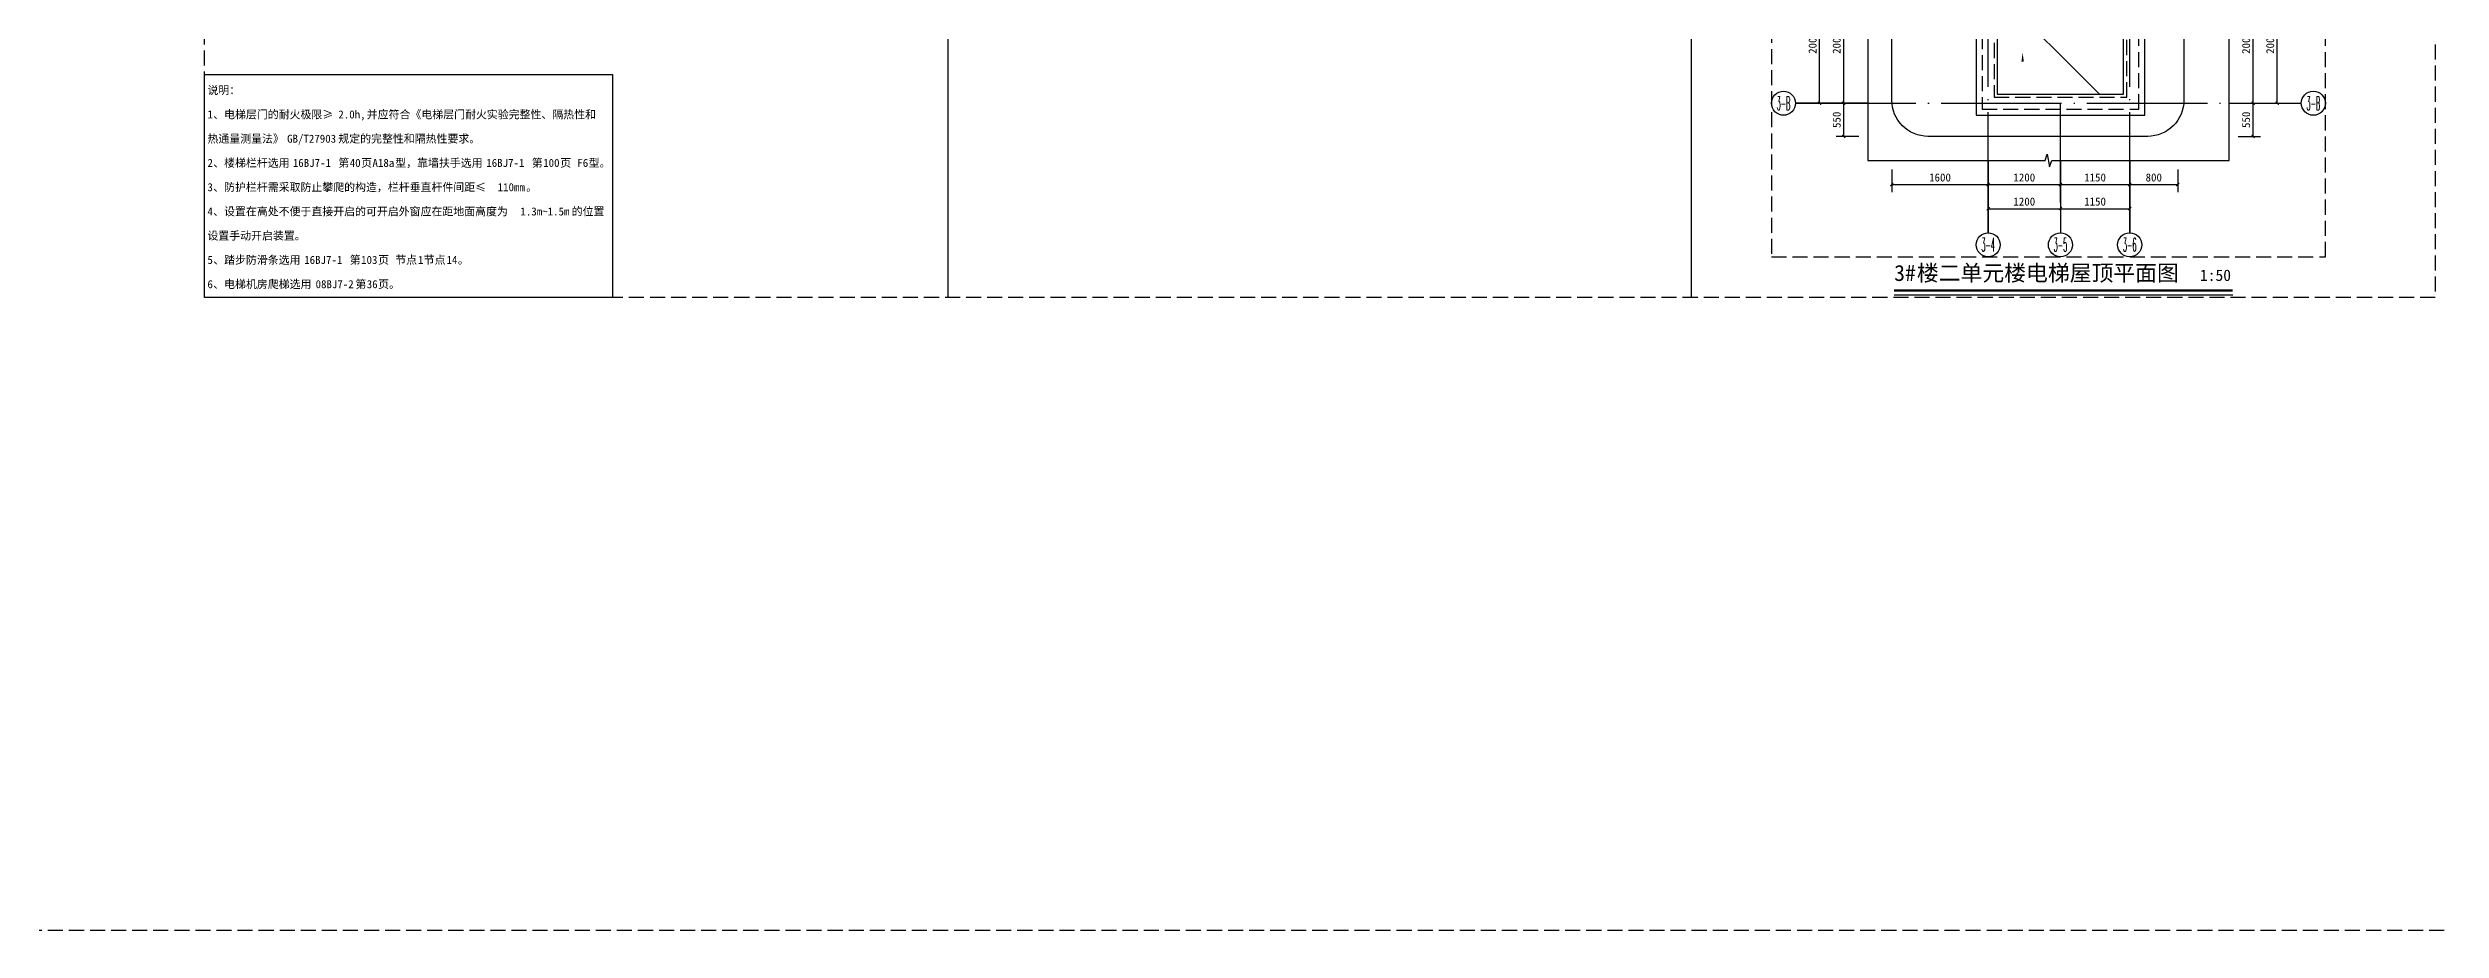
# Model space of a CAD drawing. Extents: x -10817 to 167545, y 26551 to 157048.
# Drawn here: x 60700 to 100448, y 26551 to 41195 of the extents above; entities that cross this region are included whole.
import ezdxf
from ezdxf.enums import TextEntityAlignment as Align
from ezdxf.xclip import XClip

# ---------------------------------------------------------------- set-up
doc = ezdxf.new("R2010")
doc.units = 0
doc.header["$LTSCALE"] = 1000
doc.header["$MEASUREMENT"] = 0
doc.header["$XCLIPFRAME"] = 0
for name, pattern in [('3#楼屋顶平面$0$DASH', [0.35, 0.25, -0.1]), ('DASH', [0.35, 0.25, -0.1]), ('DOTE', [2.42, 2, -0.2, 0.02, -0.2])]:
    doc.linetypes.add(name, pattern=pattern)
doc.layers.get('Defpoints').update_dxf_attribs({"color": 30, "linetype": 'DASH'})
for name, color, linetype in [('3#楼屋顶平面$0$A-00-HX-113-wall-01Y$0$HRAL', 31, 'Continuous'), ('3#楼屋顶平面$0$A-DRAN', 243, 'Continuous'), ('3#楼屋顶平面$0$A-DRAN-SYMB', 243, 'Continuous'), ('3#楼屋顶平面$0$A-ROOF', 241, 'Continuous'), ('A-ANNO-AXIS-CIRC', 3, 'Continuous'), ('A-ANNO-AXIS-TEXT', 7, 'Continuous'), ('A-ANNO-DIMS', 3, 'Continuous'), ('A-ANNO-DOTE', 10, 'DOTE'), ('A-ANNO-SYMB', 3, 'Continuous'), ('A-ANNO-TEXT', 7, 'Continuous'), ('A-DRAN', 243, 'Continuous'), ('AXIS_TEXT', 7, 'Continuous'), ('图纸说明$0$A-ANNO-TEXT', 255, 'Continuous')]:
    doc.layers.add(name, color=color, linetype=linetype)
doc.styles.add('_TCH_AXIS', font='COMPLEX', dxfattribs={"bigfont": 'GBCBIG'})
doc.styles.add('_TCH_DIM_T3', font='')
doc.styles.add('COMPLEX', font='COMPLEX')
doc.styles.get("Standard").update_dxf_attribs({"font": ''})
doc.styles.add('图纸说明$0$Standard', font='')
doc.styles.get('_TCH_DIM_T3').set_extended_font_data('SimSun')
doc.styles.get('Standard').set_extended_font_data('SimSun')
doc.styles.get('图纸说明$0$Standard').set_extended_font_data('SimSun')
doc.dimstyles.new('_TCH_ARCH&&50', dxfattribs={"dimtxt": 132.911392, "dimasz": 50, "dimexe": 125, "dimexo": 150, "dimgap": 50, "dimtad": 1, "dimdec": 0, "dimzin": 0, "dimdsep": 46, "dimtxsty": '_TCH_DIM_T3', "dimblk": 'ARCHTICK', "dimcen": 0.09, "dimclrt": 7, "dimazin": 2, "dimtfac": 1, "dimtdec": 0, "dimtix": 1, "dimtmove": 2, "dimatfit": 3, "dimfxl": 50, "dimtolj": 1, "dimtzin": 0, "dimarcsym": 0})

# ---------------------------------------------------------------- blocks, each defined once
blk = doc.blocks.new('3#楼屋顶平面$0$$1$1#_arcd-2~9F$0$03_2#_arcd$0$04_F01_arcd$0$asdfded')
at = {"layer": '3#楼屋顶平面$0$A-DRAN-SYMB'}
for points in [[(-29342, 118921), (-29258, 118921)], [(-29300, 118966), (-29300, 118876)]]:
    blk.add_lwpolyline(points, dxfattribs=at)
for radius in [30, 18]:
    blk.add_circle((-29300, 118921), radius, dxfattribs=at)
blk = doc.blocks.new('3#楼屋顶平面')
at = {"layer": '3#楼屋顶平面$0$A-00-HX-113-wall-01Y$0$HRAL'}
for points in [[(-11300, 950), (-11300, -4250, 0.414214), (-10700, -4850), (10150, -4850), (10150, -3500), (-10100, -3500), (-10100, 950)], [(10751, -3500), (31000, -3500), (31000, 950), (32200, 950), (32200, -4250, -0.414214), (31600, -4850), (10751, -4850)]]:
    blk.add_lwpolyline(points, format="xyb", close=True, dxfattribs=at)
at = {"layer": '3#楼屋顶平面$0$A-DRAN'}
for points in [[(-449, 7450), (-1599, 6300), (901, 3800), (-1049, 1850), (651, 150)], [(21350, 7450), (22500, 6300), (20000, 3800), (21950, 1850), (20250, 150)], [(901, 3800), (-1599, 3800)], [(20000, 3800), (22500, 3800)]]:
    blk.add_lwpolyline(points, dxfattribs=at)
at = {"layer": '3#楼屋顶平面$0$A-DRAN-SYMB', "linetype": '3#楼屋顶平面$0$DASH', "ltscale": 0.3}
for p, q in [((-2169, 6370), (-2259, 6460)), ((-1959, 6370), (-2169, 6370)), ((-2169, 6370), (-2169, 6230)), ((22860, 6370), (23070, 6370)), ((23070, 6370), (23160, 6460)), ((23070, 6370), (23070, 6230)), ((-2169, 6230), (-2259, 6140)), ((-1959, 6230), (-2169, 6230)), ((22860, 6230), (23070, 6230)), ((23070, 6230), (23160, 6140)), ((-1619, 1920), (-1709, 2010)), ((22520, 1920), (22610, 2010)), ((-1619, 1780), (-1709, 1690)), ((-1409, 1920), (-1619, 1920)), ((-1619, 1920), (-1619, 1780)), ((-1409, 1780), (-1619, 1780)), ((22310, 1920), (22520, 1920)), ((22310, 1780), (22520, 1780)), ((22520, 1920), (22520, 1780)), ((22520, 1780), (22610, 1690))]:
    blk.add_line(p, q, dxfattribs=at)
at = {"layer": '3#楼屋顶平面$0$A-DRAN-SYMB', "linetype": '3#楼屋顶平面$0$DASH'}
for p, q in [((-1610, 6528), (-1949, 6365)), ((22511, 6528), (22850, 6365)), ((-1610, 6072), (-1949, 6235)), ((22511, 6072), (22850, 6235)), ((-1060, 2078), (-1399, 1915)), ((21961, 2078), (22300, 1915)), ((-1060, 1622), (-1399, 1785)), ((21961, 1622), (22300, 1785))]:
    blk.add_line(p, q, dxfattribs=at)
at = {"layer": '3#楼屋顶平面$0$A-DRAN-SYMB', "linetype": '3#楼屋顶平面$0$DASH', "ltscale": 0.3}
for points in [[(-2269, 6470), (-2269, 6130), (-1949, 6130), (-1949, 6470)], [(-2259, 6460), (-2259, 6140), (-1959, 6140), (-1959, 6460)], [(23170, 6470), (23170, 6130), (22850, 6130), (22850, 6470)], [(23160, 6460), (23160, 6140), (22860, 6140), (22860, 6460)], [(-1719, 2020), (-1719, 1680), (-1399, 1680), (-1399, 2020)], [(-1709, 2010), (-1709, 1690), (-1409, 1690), (-1409, 2010)], [(22620, 2020), (22620, 1680), (22300, 1680), (22300, 2020)], [(22610, 2010), (22610, 1690), (22310, 1690), (22310, 2010)]]:
    blk.add_lwpolyline(points, close=True, dxfattribs=at)
at = {"layer": '3#楼屋顶平面$0$A-ROOF'}
for points in [[(1450, -550), (-2200, -550, -0.414214), (-2800, 50), (-2800, 8450, -0.414214), (-2200, 9050), (2400, 9050), (2400, 7300), (2050, 7300), (2050, 50, -0.414214)], [(19450, -550), (23100, -550, 0.414214), (23700, 50), (23700, 8450, 0.414214), (23100, 9050), (18500, 9050), (18500, 7300), (18850, 7300), (18850, 50, 0.414214)]]:
    blk.add_lwpolyline(points, format="xyb", close=True, dxfattribs=at)
for points in [[(-2800, 7950), (-11000, 7950, 0.414214), (-11300, 7650), (-11300, 950)], [(32200, 950), (32200, 7650, 0.414214), (31900, 7950), (23700, 7950)]]:
    blk.add_lwpolyline(points, format="xyb", dxfattribs=at)
for points in [[(18500, 7950), (2400, 7950)], [(-2800, 7750), (-11100, 7750), (-11100, 950)], [(18500, 7750), (2400, 7750)], [(32000, 950), (32000, 7750), (23700, 7750)], [(-2800, 7300), (-10650, 7300), (-10650, 950)], [(18850, 7300), (2050, 7300)], [(31550, 950), (31550, 7300), (23700, 7300)], [(10150, -4200), (10751, -4200)], [(10150, -4650), (10751, -4650)], [(10150, -4850), (10751, -4850)]]:
    blk.add_lwpolyline(points, dxfattribs=at)
for points in [[(1400, -200), (1400, 2500), (1250, 2500), (1250, 7800), (-1950, 7800), (-1950, 2100), (-1400, 2100), (-1400, -200)], [(19500, -200), (19500, 2500), (19650, 2500), (19650, 7800), (22850, 7800), (22850, 2100), (22300, 2100), (22300, -200)], [(-7335, 6215), (-6465, 6215), (-6465, 7285), (-7335, 7285)], [(1050, 150), (1050, 2150), (900, 2150), (900, 7450), (-1600, 7450), (-1600, 2450), (-1050, 2450), (-1050, 150)], [(6165, 6215), (7035, 6215), (7035, 7285), (6165, 7285)], [(13865, 6215), (14735, 6215), (14735, 7285), (13865, 7285)], [(19850, 150), (19850, 2150), (20000, 2150), (20000, 7450), (22500, 7450), (22500, 2450), (21950, 2450), (21950, 150)], [(27365, 6215), (28235, 6215), (28235, 7285), (27365, 7285)], [(-10585, 1965), (-9815, 1965), (-9815, 2735), (-10585, 2735)], [(9015, 1765), (9785, 1765), (9785, 2535), (9015, 2535)], [(11885, 1765), (11115, 1765), (11115, 2535), (11885, 2535)], [(31485, 1965), (30715, 1965), (30715, 2735), (31485, 2735)]]:
    blk.add_lwpolyline(points, close=True, dxfattribs=at)
at = {"layer": '3#楼屋顶平面$0$A-ROOF', "linetype": '3#楼屋顶平面$0$DASH'}
for points in [[(1300, -100), (1300, 2400), (1150, 2400), (1150, 7700), (-1850, 7700), (-1850, 2200), (-1300, 2200), (-1300, -100)], [(19600, -100), (19600, 2400), (19750, 2400), (19750, 7700), (22750, 7700), (22750, 2200), (22200, 2200), (22200, -100)]]:
    blk.add_lwpolyline(points, close=True, dxfattribs=at)
for points in [[(-7335, 7200), (-10550, 7200), (-10550, 2735)], [(-2800, 7200), (-6465, 7200)], [(1100, 100), (1100, 2200), (950, 2200), (950, 7500), (-1650, 7500), (-1650, 2400), (-1100, 2400), (-1100, 100), (1100, 100)], [(6165, 7200), (2050, 7200)], [(13865, 7200), (7035, 7200)], [(18850, 7200), (14735, 7200)], [(19800, 100), (19800, 2200), (19950, 2200), (19950, 7500), (22550, 7500), (22550, 2400), (22000, 2400), (22000, 100), (19800, 100)], [(27365, 7200), (23700, 7200)], [(31450, 2735), (31450, 7200), (28235, 7200)], [(-7335, 7000), (-10350, 7000), (-10350, 2735)], [(-2800, 7000), (-6465, 7000)], [(6165, 7000), (2050, 7000)], [(13865, 7000), (7035, 7000)], [(18850, 7000), (14735, 7000)], [(27365, 7000), (23700, 7000)], [(31250, 2735), (31250, 7000), (28235, 7000)], [(-10550, 1965), (-10550, 950)], [(-10350, 1965), (-10350, 950)], [(31250, 950), (31250, 1965)], [(31450, 950), (31450, 1965)], [(10150, -3900), (10751, -3900)], [(10150, -4100), (10751, -4100)]]:
    blk.add_lwpolyline(points, dxfattribs=at)
at = {"ltscale": 0.3, "yscale": 1.66666664276272, "zscale": 1.66666664276272, "rotation": 180}
for p, xscale in [((46734, 204502), -1.66666664276272), ((-25834, 204502), 1.66666664276272)]:
    blk.add_blockref('3#楼屋顶平面$0$$1$1#_arcd-2~9F$0$03_2#_arcd$0$04_F01_arcd$0$asdfded', p, dxfattribs=dict(at, xscale=xscale))
at = {"yscale": 1.66666664276272, "zscale": 1.66666664276272, "rotation": 180}
for p, xscale in [((47284, 200052), -1.66666664276272), ((-26384, 200052), 1.66666664276272)]:
    blk.add_blockref('3#楼屋顶平面$0$$1$1#_arcd-2~9F$0$03_2#_arcd$0$04_F01_arcd$0$asdfded', p, dxfattribs=dict(at, xscale=xscale))
blk = doc.blocks.new('图纸说明')
blk.add_lwpolyline([(0, 0), (6775, 0), (6775, -3700), (0, -3700)], close=True)
at = {"layer": '图纸说明$0$A-ANNO-TEXT', "style": '图纸说明$0$Standard'}
for s, height, p in [('说明：', 132.9, (50, -325)), ('1', 133, (50, -728)), ('、电梯层门的耐火极限≥', 132.91, (145, -728)), ('2.0h,', 132.9, (2224, -728)), ('并应符合《电梯层门耐火实验完整性、隔热性和', 132.91, (2696, -728)), ('热通量测量法》', 132.9, (50, -1130)), ('GB/T27903', 132.9, (1373, -1130)), ('规定的完整性和隔热性要求。', 132.91, (2224, -1130)), ('2', 133, (50, -1532)), ('、楼梯栏杆选用', 132.9, (145, -1532)), ('16BJ7-1', 132.9, (1468, -1532)), ('第', 133, (2224, -1532)), ('40', 132.9, (2413, -1532)), ('页', 133, (2602, -1532)), ('A18a', 132.9, (2791, -1532)), ('型，靠墙扶手选用', 132.9, (3169, -1532)), ('16BJ7-1', 132.9, (4681, -1532)), ('第', 133, (5437, -1532)), ('100', 132.9, (5626, -1532)), ('页', 133, (5910, -1532)), ('F6', 132.9, (6193, -1532)), ('型。', 132.9, (6382, -1532)), ('3', 133, (50, -1935)), ('、防护栏杆需采取防止攀爬的构造，栏杆垂直杆件间距≤', 132.91, (145, -1935)), ('110mm', 132.9, (4870, -1935)), ('。', 133, (5343, -1935)), ('4', 133, (50, -2338)), ('、设置在高处不便于直接开启的可开启外窗应在距地面高度为', 132.91, (145, -2338)), ('1.3m~1.5m', 132.9, (5248, -2338)), ('的位置', 132.9, (6099, -2338)), ('设置手动开启装置。', 132.9, (50, -2740)), ('5', 133, (50, -3142)), ('、踏步防滑条选用', 132.9, (145, -3142)), ('16BJ7-1', 132.9, (1657, -3142)), ('第', 133, (2413, -3142)), ('103', 132.9, (2602, -3142)), ('页', 133, (2885, -3142)), ('节点', 132.9, (3169, -3142)), ('1', 133, (3547, -3142)), ('节点', 132.9, (3642, -3142)), ('14', 132.9, (4020, -3142)), ('。', 133, (4209, -3142)), ('6', 133, (50, -3545)), ('、电梯机房爬梯选用', 132.9, (145, -3545)), ('08BJ7-2', 132.9, (1846, -3545)), ('第', 133, (2507, -3545)), ('36', 132.9, (2696, -3545)), ('页。', 132.9, (2885, -3545))]:
    blk.add_text(s, height=height, dxfattribs=at).set_placement(p)
blk = doc.blocks.new('_ArchTick')
at = {"color": 0, "linetype": 'ByBlock', "const_width": 0.4}
blk.add_lwpolyline([(-0.5, -0.5), (0.5, 0.5)], dxfattribs=at)
blk = doc.blocks.new('*D792')
at = {"layer": 'A-ANNO-DIMS', "color": 0, "lineweight": -2, "transparency": 16777216}
for p, q in [((95275, 39176), (95275, 38801)), ((96075, 39176), (96075, 38801)), ((95275, 38926), (96075, 38926))]:
    blk.add_line(p, q, dxfattribs=at)
at = {"layer": 'Defpoints', "color": 0, "transparency": 16777216}
for p in [(95275, 39326), (96075, 39326), (96075, 38926)]:
    blk.add_point(p, dxfattribs=at)
at = {"layer": 'A-ANNO-DIMS', "color": 0, "lineweight": -2, "transparency": 16777216, "xscale": 50, "yscale": 50, "zscale": 50, "rotation": 180}
blk.add_blockref('_ArchTick', (95275, 38926), dxfattribs=at)
at = {"layer": 'A-ANNO-DIMS', "color": 0, "lineweight": -2, "transparency": 16777216, "xscale": 50, "yscale": 50, "zscale": 50}
blk.add_blockref('_ArchTick', (96075, 38926), dxfattribs=at)
at = {"layer": 'A-ANNO-DIMS', "color": 7, "transparency": 16777216, "insert": (95675, 39043), "char_height": 132.9, "attachment_point": 5, "style": '_TCH_DIM_T3'}
blk.add_mtext('\\A1;800', dxfattribs=at)
blk = doc.blocks.new('*D793')
at = {"layer": 'A-ANNO-DIMS', "color": 0, "lineweight": -2, "transparency": 16777216}
for p, q in [((94125, 39176), (94125, 38801)), ((95275, 39176), (95275, 38801)), ((94125, 38926), (95275, 38926))]:
    blk.add_line(p, q, dxfattribs=at)
at = {"layer": 'Defpoints', "color": 0, "transparency": 16777216}
for p in [(94125, 39326), (95275, 39326), (95275, 38926)]:
    blk.add_point(p, dxfattribs=at)
at = {"layer": 'A-ANNO-DIMS', "color": 0, "lineweight": -2, "transparency": 16777216, "xscale": 50, "yscale": 50, "zscale": 50, "rotation": 180}
blk.add_blockref('_ArchTick', (94125, 38926), dxfattribs=at)
at = {"layer": 'A-ANNO-DIMS', "color": 0, "lineweight": -2, "transparency": 16777216, "xscale": 50, "yscale": 50, "zscale": 50}
blk.add_blockref('_ArchTick', (95275, 38926), dxfattribs=at)
at = {"layer": 'A-ANNO-DIMS', "color": 7, "transparency": 16777216, "insert": (94700, 39043), "char_height": 132.9, "attachment_point": 5, "style": '_TCH_DIM_T3'}
blk.add_mtext('\\A1;1150', dxfattribs=at)
blk = doc.blocks.new('*D794')
at = {"layer": 'A-ANNO-DIMS', "color": 0, "lineweight": -2, "transparency": 16777216}
for p, q in [((92925, 39176), (92925, 38801)), ((94125, 39176), (94125, 38801)), ((92925, 38926), (94125, 38926))]:
    blk.add_line(p, q, dxfattribs=at)
at = {"layer": 'Defpoints', "color": 0, "transparency": 16777216}
for p in [(92925, 39326), (94125, 39326), (94125, 38926)]:
    blk.add_point(p, dxfattribs=at)
at = {"layer": 'A-ANNO-DIMS', "color": 0, "lineweight": -2, "transparency": 16777216, "xscale": 50, "yscale": 50, "zscale": 50, "rotation": 180}
blk.add_blockref('_ArchTick', (92925, 38926), dxfattribs=at)
at = {"layer": 'A-ANNO-DIMS', "color": 0, "lineweight": -2, "transparency": 16777216, "xscale": 50, "yscale": 50, "zscale": 50}
blk.add_blockref('_ArchTick', (94125, 38926), dxfattribs=at)
at = {"layer": 'A-ANNO-DIMS', "color": 7, "transparency": 16777216, "insert": (93525, 39043), "char_height": 132.9, "attachment_point": 5, "style": '_TCH_DIM_T3'}
blk.add_mtext('\\A1;1200', dxfattribs=at)
blk = doc.blocks.new('*D795')
at = {"layer": 'A-ANNO-DIMS', "color": 0, "lineweight": -2, "transparency": 16777216}
for p, q in [((91325, 39176), (91325, 38801)), ((92925, 39176), (92925, 38801)), ((91325, 38926), (92925, 38926))]:
    blk.add_line(p, q, dxfattribs=at)
at = {"layer": 'Defpoints', "color": 0, "transparency": 16777216}
for p in [(91325, 39326), (92925, 39326), (92925, 38926)]:
    blk.add_point(p, dxfattribs=at)
at = {"layer": 'A-ANNO-DIMS', "color": 0, "lineweight": -2, "transparency": 16777216, "xscale": 50, "yscale": 50, "zscale": 50, "rotation": 180}
blk.add_blockref('_ArchTick', (91325, 38926), dxfattribs=at)
at = {"layer": 'A-ANNO-DIMS', "color": 0, "lineweight": -2, "transparency": 16777216, "xscale": 50, "yscale": 50, "zscale": 50}
blk.add_blockref('_ArchTick', (92925, 38926), dxfattribs=at)
at = {"layer": 'A-ANNO-DIMS', "color": 7, "transparency": 16777216, "insert": (92125, 39043), "char_height": 132.9, "attachment_point": 5, "style": '_TCH_DIM_T3'}
blk.add_mtext('\\A1;1600', dxfattribs=at)
blk = doc.blocks.new('*D796')
at = {"layer": 'A-ANNO-DIMS', "color": 0, "lineweight": -2, "transparency": 16777216}
for p, q in [((94125, 38776), (94125, 38401)), ((95275, 38776), (95275, 38401)), ((94125, 38526), (95275, 38526))]:
    blk.add_line(p, q, dxfattribs=at)
at = {"layer": 'Defpoints', "color": 0, "transparency": 16777216}
for p in [(94125, 38926), (95275, 38926), (95275, 38526)]:
    blk.add_point(p, dxfattribs=at)
at = {"layer": 'A-ANNO-DIMS', "color": 0, "lineweight": -2, "transparency": 16777216, "xscale": 50, "yscale": 50, "zscale": 50, "rotation": 180}
blk.add_blockref('_ArchTick', (94125, 38526), dxfattribs=at)
at = {"layer": 'A-ANNO-DIMS', "color": 0, "lineweight": -2, "transparency": 16777216, "xscale": 50, "yscale": 50, "zscale": 50}
blk.add_blockref('_ArchTick', (95275, 38526), dxfattribs=at)
at = {"layer": 'A-ANNO-DIMS', "color": 7, "transparency": 16777216, "insert": (94700, 38643), "char_height": 132.9, "attachment_point": 5, "style": '_TCH_DIM_T3'}
blk.add_mtext('\\A1;1150', dxfattribs=at)
blk = doc.blocks.new('*D797')
at = {"layer": 'A-ANNO-DIMS', "color": 0, "lineweight": -2, "transparency": 16777216}
for p, q in [((92925, 38776), (92925, 38401)), ((94125, 38776), (94125, 38401)), ((92925, 38526), (94125, 38526))]:
    blk.add_line(p, q, dxfattribs=at)
at = {"layer": 'Defpoints', "color": 0, "transparency": 16777216}
for p in [(92925, 38926), (94125, 38926), (94125, 38526)]:
    blk.add_point(p, dxfattribs=at)
at = {"layer": 'A-ANNO-DIMS', "color": 0, "lineweight": -2, "transparency": 16777216, "xscale": 50, "yscale": 50, "zscale": 50, "rotation": 180}
blk.add_blockref('_ArchTick', (92925, 38526), dxfattribs=at)
at = {"layer": 'A-ANNO-DIMS', "color": 0, "lineweight": -2, "transparency": 16777216, "xscale": 50, "yscale": 50, "zscale": 50}
blk.add_blockref('_ArchTick', (94125, 38526), dxfattribs=at)
at = {"layer": 'A-ANNO-DIMS', "color": 7, "transparency": 16777216, "insert": (93525, 38643), "char_height": 132.9, "attachment_point": 5, "style": '_TCH_DIM_T3'}
blk.add_mtext('\\A1;1200', dxfattribs=at)
blk = doc.blocks.new('*D798')
at = {"layer": 'A-ANNO-DIMS', "color": 0, "lineweight": -2, "transparency": 16777216}
for p, q in [((97075, 40276), (97450, 40276)), ((97325, 39726), (97325, 40276)), ((97075, 39726), (97450, 39726))]:
    blk.add_line(p, q, dxfattribs=at)
at = {"layer": 'Defpoints', "color": 0, "transparency": 16777216}
for p in [(96925, 40276), (97325, 40276), (96925, 39726)]:
    blk.add_point(p, dxfattribs=at)
at = {"layer": 'A-ANNO-DIMS', "color": 0, "lineweight": -2, "transparency": 16777216, "xscale": 50, "yscale": 50, "zscale": 50}
for p, rotation in [((97325, 40276), 90), ((97325, 39726), 270)]:
    blk.add_blockref('_ArchTick', p, dxfattribs=dict(at, rotation=rotation))
at = {"layer": 'A-ANNO-DIMS', "color": 7, "transparency": 16777216, "insert": (97209, 40001), "char_height": 132.9, "attachment_point": 5, "rotation": 90, "style": '_TCH_DIM_T3'}
blk.add_mtext('\\A1;550', dxfattribs=at)
blk = doc.blocks.new('*D799')
at = {"layer": 'A-ANNO-DIMS', "color": 0, "lineweight": -2, "transparency": 16777216}
for p, q in [((97075, 42276), (97450, 42276)), ((97325, 40276), (97325, 42276)), ((97075, 40276), (97450, 40276))]:
    blk.add_line(p, q, dxfattribs=at)
at = {"layer": 'Defpoints', "color": 0, "transparency": 16777216}
for p in [(96925, 42276), (97325, 42276), (96925, 40276)]:
    blk.add_point(p, dxfattribs=at)
at = {"layer": 'A-ANNO-DIMS', "color": 0, "lineweight": -2, "transparency": 16777216, "xscale": 50, "yscale": 50, "zscale": 50}
for p, rotation in [((97325, 42276), 90), ((97325, 40276), 270)]:
    blk.add_blockref('_ArchTick', p, dxfattribs=dict(at, rotation=rotation))
at = {"layer": 'A-ANNO-DIMS', "color": 7, "transparency": 16777216, "insert": (97209, 41276), "char_height": 132.9, "attachment_point": 5, "rotation": 90, "style": '_TCH_DIM_T3'}
blk.add_mtext('\\A1;2000', dxfattribs=at)
blk = doc.blocks.new('*D804')
at = {"layer": 'A-ANNO-DIMS', "color": 0, "lineweight": -2, "transparency": 16777216}
for p, q in [((97475, 42276), (97850, 42276)), ((97725, 40276), (97725, 42276)), ((97475, 40276), (97850, 40276))]:
    blk.add_line(p, q, dxfattribs=at)
at = {"layer": 'Defpoints', "color": 0, "transparency": 16777216}
for p in [(97325, 42276), (97725, 42276), (97325, 40276)]:
    blk.add_point(p, dxfattribs=at)
at = {"layer": 'A-ANNO-DIMS', "color": 0, "lineweight": -2, "transparency": 16777216, "xscale": 50, "yscale": 50, "zscale": 50}
for p, rotation in [((97725, 42276), 90), ((97725, 40276), 270)]:
    blk.add_blockref('_ArchTick', p, dxfattribs=dict(at, rotation=rotation))
at = {"layer": 'A-ANNO-DIMS', "color": 7, "transparency": 16777216, "insert": (97609, 41276), "char_height": 132.9, "attachment_point": 5, "rotation": 90, "style": '_TCH_DIM_T3'}
blk.add_mtext('\\A1;2000', dxfattribs=at)
blk = doc.blocks.new('*D817')
at = {"layer": 'A-ANNO-DIMS', "color": 0, "lineweight": -2, "transparency": 16777216}
for p, q in [((90775, 40276), (90400, 40276)), ((90525, 39726), (90525, 40276)), ((90775, 39726), (90400, 39726))]:
    blk.add_line(p, q, dxfattribs=at)
at = {"layer": 'Defpoints', "color": 0, "transparency": 16777216}
for p in [(90525, 40276), (90925, 40276), (90925, 39726)]:
    blk.add_point(p, dxfattribs=at)
at = {"layer": 'A-ANNO-DIMS', "color": 0, "lineweight": -2, "transparency": 16777216, "xscale": 50, "yscale": 50, "zscale": 50}
for p, rotation in [((90525, 40276), 90), ((90525, 39726), 270)]:
    blk.add_blockref('_ArchTick', p, dxfattribs=dict(at, rotation=rotation))
at = {"layer": 'A-ANNO-DIMS', "color": 7, "transparency": 16777216, "insert": (90409, 40001), "char_height": 132.9, "attachment_point": 5, "rotation": 90, "style": '_TCH_DIM_T3'}
blk.add_mtext('\\A1;550', dxfattribs=at)
blk = doc.blocks.new('*D818')
at = {"layer": 'A-ANNO-DIMS', "color": 0, "lineweight": -2, "transparency": 16777216}
for p, q in [((90775, 42276), (90400, 42276)), ((90525, 40276), (90525, 42276)), ((90775, 40276), (90400, 40276))]:
    blk.add_line(p, q, dxfattribs=at)
at = {"layer": 'Defpoints', "color": 0, "transparency": 16777216}
for p in [(90525, 42276), (90925, 42276), (90925, 40276)]:
    blk.add_point(p, dxfattribs=at)
at = {"layer": 'A-ANNO-DIMS', "color": 0, "lineweight": -2, "transparency": 16777216, "xscale": 50, "yscale": 50, "zscale": 50}
for p, rotation in [((90525, 42276), 90), ((90525, 40276), 270)]:
    blk.add_blockref('_ArchTick', p, dxfattribs=dict(at, rotation=rotation))
at = {"layer": 'A-ANNO-DIMS', "color": 7, "transparency": 16777216, "insert": (90409, 41276), "char_height": 132.9, "attachment_point": 5, "rotation": 90, "style": '_TCH_DIM_T3'}
blk.add_mtext('\\A1;2000', dxfattribs=at)
blk = doc.blocks.new('*D824')
at = {"layer": 'A-ANNO-DIMS', "color": 0, "lineweight": -2, "transparency": 16777216}
for p, q in [((90375, 42276), (90000, 42276)), ((90125, 40276), (90125, 42276)), ((90375, 40276), (90000, 40276))]:
    blk.add_line(p, q, dxfattribs=at)
at = {"layer": 'Defpoints', "color": 0, "transparency": 16777216}
for p in [(90125, 42276), (90525, 42276), (90525, 40276)]:
    blk.add_point(p, dxfattribs=at)
at = {"layer": 'A-ANNO-DIMS', "color": 0, "lineweight": -2, "transparency": 16777216, "xscale": 50, "yscale": 50, "zscale": 50}
for p, rotation in [((90125, 42276), 90), ((90125, 40276), 270)]:
    blk.add_blockref('_ArchTick', p, dxfattribs=dict(at, rotation=rotation))
at = {"layer": 'A-ANNO-DIMS', "color": 7, "transparency": 16777216, "insert": (90009, 41276), "char_height": 132.9, "attachment_point": 5, "rotation": 90, "style": '_TCH_DIM_T3'}
blk.add_mtext('\\A1;2000', dxfattribs=at)
blk = doc.blocks.new('_AXISO')
blk.add_circle((0, 0), 0.5)
at = {"layer": 'AXIS_TEXT', "style": 'COMPLEX', "width": 1.041667}
blk.add_attdef('A', text='', height=0.56, dxfattribs=at).set_placement((-0.25, -0.28), (0.25, -0.28), align=Align.FIT)

msp = doc.modelspace()

# ---------------------------------------------------------------- linework, layer by layer
for points in [[(75650, 37051.2), (75650, 65751.2)], [(88000, 37051.2), (88000, 65751.2)]]:
    msp.add_lwpolyline(points)
at = {"layer": 'A-ANNO-AXIS-CIRC'}
for p, q in [((90925, 40276.2), (89725, 40276.2)), ((96925, 40276.2), (98125, 40276.2)), ((92925, 39326.2), (92925, 38126.2)), ((94125, 39326.2), (94125, 38126.2)), ((95275, 39326.2), (95275, 38126.2))]:
    msp.add_line(p, q, dxfattribs=at)
at = {"layer": 'A-ANNO-DOTE'}
for points in [[(92925, 38126.2), (92925, 50926.3)], [(95275, 38126.2), (95275, 50926.3)], [(89725, 40276.2), (98125, 40276.2)], [(94125, 38626.2), (94125, 40276.2)]]:
    msp.add_lwpolyline(points, dxfattribs=at)
at = {"layer": 'A-ANNO-SYMB'}
for points in [[(90925, 49726.3), (90925, 44582.5), (91030, 44544.3), (90820, 44507.2), (90925, 44470), (90925, 39326.2)], [(96925, 39326.2), (96925, 44470), (96820, 44508.2), (97030, 44545.2), (96925, 44582.5), (96925, 49726.3)], [(90925, 39326.2), (93868.8, 39326.2), (93907, 39431.2), (93944, 39221.2), (93981.3, 39326.2), (96925, 39326.2)], [(91362.6, 37097.6), (96987.4, 37097.6)]]:
    msp.add_lwpolyline(points, dxfattribs=at)
at = {"layer": 'A-ANNO-SYMB', "const_width": 35}
msp.add_lwpolyline([(91362.6, 37167.6), (96987.4, 37167.6)], dxfattribs=at)
at = {"layer": 'A-DRAN'}
msp.add_lwpolyline([(93496.8, 40767.6, 0, 0, 0), (93496.8, 41117.6, 0, 40, 0), (93496.8, 40967.6, 0, 0, 0)], format="xyseb", dxfattribs=at)
at = {"layer": 'Defpoints'}
for points in [[(-10000, 26551.2), (167544.9, 26551.2), (167544.9, 88601.2), (-10000, 88601.2)], [(63300, 65751.2), (100350, 65751.2), (100350, 37051.2), (63300, 37051.2)], [(98525, 51326.3), (89325, 51326.3), (89325, 37726.2), (98525, 37726.2)]]:
    msp.add_lwpolyline(points, close=True, dxfattribs=at)

# ---------------------------------------------------------------- block references
ref = msp.add_blockref('3#楼屋顶平面', (94125, 40276.2))
XClip(ref).set_block_clipping_path([(-3199.9981464891, -950.0000000002), (2800.0686035752, 9450.1028259397)])
msp.add_blockref('图纸说明', (63300, 40751.2))
at = {"layer": 'A-ANNO-AXIS-CIRC'}
ref = msp.add_blockref('_AXISO', (89525, 40276.2), dxfattribs=dict(at, xscale=400, yscale=400, zscale=400))
ref.add_attrib('A', '3-B', dxfattribs={"layer": 'A-ANNO-AXIS-TEXT', "height": 226.27, "style": '_TCH_AXIS', "width": 0.313433}).set_placement((89411.8, 40163), (89638.1, 40163), align=Align.FIT)
ref = msp.add_blockref('_AXISO', (98325, 40276.2), dxfattribs=dict(at, xscale=400, yscale=400, zscale=400))
ref.add_attrib('A', '3-B', dxfattribs={"layer": 'A-ANNO-AXIS-TEXT', "height": 226.27, "style": '_TCH_AXIS', "width": 0.313433}).set_placement((98211.9, 40163), (98438.2, 40163), align=Align.FIT)
ref = msp.add_blockref('_AXISO', (92925, 37926.2), dxfattribs=dict(at, xscale=400, yscale=400, zscale=400))
ref.add_attrib('A', '3-4', dxfattribs={"layer": 'A-ANNO-AXIS-TEXT', "height": 226.27, "style": '_TCH_AXIS', "width": 0.318182}).set_placement((92811.8, 37813), (93038.1, 37813), align=Align.FIT)
ref = msp.add_blockref('_AXISO', (94125, 37926.2), dxfattribs=dict(at, xscale=400, yscale=400, zscale=400))
ref.add_attrib('A', '3-5', dxfattribs={"layer": 'A-ANNO-AXIS-TEXT', "height": 226.27, "style": '_TCH_AXIS', "width": 0.323077}).set_placement((94011.8, 37813), (94238.1, 37813), align=Align.FIT)
ref = msp.add_blockref('_AXISO', (95275, 37926.2), dxfattribs=dict(at, xscale=400, yscale=400, zscale=400))
ref.add_attrib('A', '3-6', dxfattribs={"layer": 'A-ANNO-AXIS-TEXT', "height": 226.27, "style": '_TCH_AXIS', "width": 0.323077}).set_placement((95161.8, 37813), (95388.1, 37813), align=Align.FIT)

# ---------------------------------------------------------------- texts
at = {"layer": 'A-ANNO-TEXT', "color": 7}
for s, height, p in [('3#', 265.82, (91362.6, 37326.2)), ('楼二单元楼电梯屋顶平面图', 265.823, (91740.7, 37326.2)), ('1:50', 189.87, (96441.6, 37326.2))]:
    msp.add_text(s, height=height, dxfattribs=at).set_placement(p)

# ---------------------------------------------------------------- dimensions: what is measured, and where the dimension line sits
at = {"layer": 'A-ANNO-DIMS'}
for p1, p2, distance, picture, middle in [((90525, 40276.2), (90525, 42276.2), 400, '*D824', (90008.5, 41276.2)), ((90925, 40276.2), (90925, 42276.2), 400, '*D818', (90408.5, 41276.2)), ((96925, 40276.2), (96925, 42276.2), -400, '*D799', (97208.6, 41276.2)), ((97325, 40276.2), (97325, 42276.2), -400, '*D804', (97608.6, 41276.2)), ((90925, 39726.2), (90925, 40276.2), 400, '*D817', (90408.5, 40001.2)), ((96925, 39726.2), (96925, 40276.2), -400, '*D798', (97208.6, 40001.2)), ((91325, 39326.2), (92925, 39326.2), -400, '*D795', (92125, 39042.6)), ((92925, 39326.2), (94125, 39326.2), -400, '*D794', (93525, 39042.6)), ((94125, 39326.2), (95275, 39326.2), -400, '*D793', (94700, 39042.6)), ((95275, 39326.2), (96075, 39326.2), -400, '*D792', (95675, 39042.6)), ((92925, 38926.2), (94125, 38926.2), -400, '*D797', (93525, 38642.6)), ((94125, 38926.2), (95275, 38926.2), -400, '*D796', (94700, 38642.6))]:
    dim = msp.add_aligned_dim(p1=p1, p2=p2, distance=distance, dimstyle='_TCH_ARCH&&50', dxfattribs=at)
    dim.commit()
    dim.dimension.update_dxf_attribs({"geometry": picture, "text_midpoint": middle})

doc.saveas('drawing.dxf')
